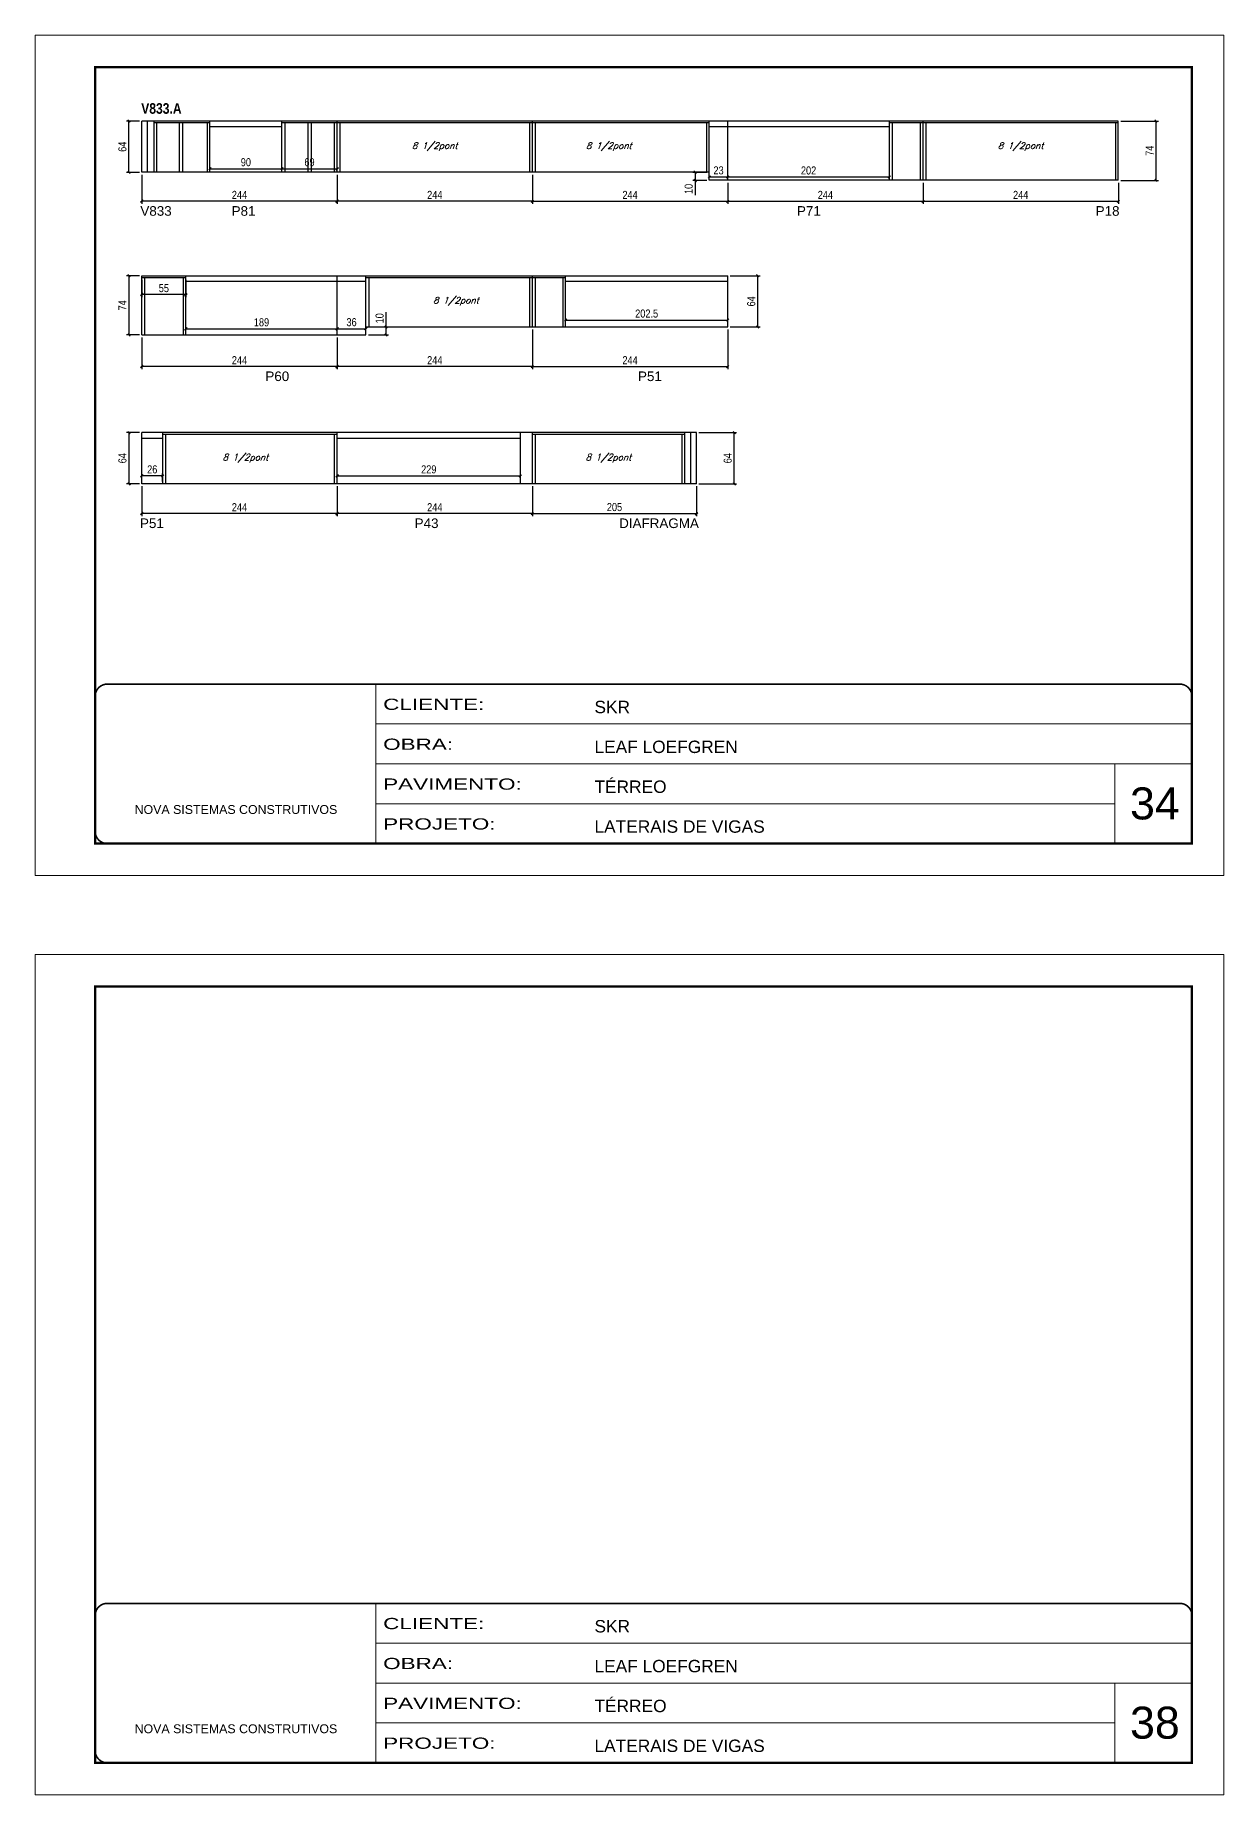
# Model space of a CAD drawing. Extents: x 3309 to 9590, y -2522 to 14608.
# Drawn here: x 4894 to 6379, y 3221 to 5419 of the extents above; entities that cross this region are included whole.
import ezdxf

# ---------------------------------------------------------------- set-up
doc = ezdxf.new("R2010")
doc.units = 0
doc.linetypes.add('CONTINUO', pattern=[0])
doc.linetypes.add('DASHED', pattern=[0.75, 0.5, -0.25])
for name, color, linetype in [('5', 5, 'Continuous'), ('COTA', 241, 'Continuous'), ('NOMENCLATURA', 7, 'Continuous'), ('Painéis', 200, 'Continuous'), ('SARR_2.2x7', 40, 'Continuous'), ('SARR_3.5x7', 81, 'Continuous'), ('texto', 7, 'Continuous')]:
    doc.layers.add(name, color=color, linetype=linetype)
for name, color, linetype, lineweight in [('CARIMBO', 255, 'Continuous', 9), ('Folhas', 255, 'Continuous', 9), ('SARRAFO DE PRESSAO', 251, 'DASHED', 9)]:
    doc.layers.add(name, color=color, linetype=linetype, lineweight=lineweight)
doc.styles.add('ARIAL', font='arial.ttf')
doc.styles.add('COTA TECNICA', font='techl___.ttf', dxfattribs={"height": 10})
doc.styles.add('Romans', font='romans.shx')
doc.styles.get("Standard").update_dxf_attribs({"font": 'arial.ttf'})
doc.styles.add('TECNICA', font='techb___.ttf', dxfattribs={"height": 10})
doc.styles.add('Tecnologia', font='')
doc.styles.get('Tecnologia').set_extended_font_data('Forgotten Futurist')
doc.dimstyles.new('PAINEL', dxfattribs={"dimtxt": 10, "dimasz": 3, "dimexe": 3, "dimexo": 3, "dimgap": 3, "dimtad": 1, "dimdec": 1, "dimzin": 12, "dimdsep": 46, "dimtxsty": 'COTA TECNICA', "dimblk1": 'OBLIQUE', "dimblk2": 'OBLIQUE', "dimsah": 1, "dimcen": 0.9, "dimclrd": 4, "dimclre": 4, "dimclrt": 240, "dimadec": 1, "dimazin": 3, "dimtfac": 1, "dimtdec": 1, "dimtmove": 0, "dimatfit": 3, "dimfxl": 1, "dimtolj": 1, "dimtzin": 12, "dimarcsym": 0})

# ---------------------------------------------------------------- blocks, each defined once
blk = doc.blocks.new('9999999999')
at = {"color": 30, "linetype": 'CONTINUO'}
for p, q in [((98564.6, 34230.2), (98564.6, 34429.4)), ((98564.6, 34379.6), (99584, 34379.6)), ((98564.6, 34329.8), (99488, 34329.8)), ((99584, 34329.8), (99488, 34329.8)), ((99488, 34329.8), (99488, 34230.2)), ((98564.6, 34280), (99488, 34280))]:
    blk.add_line(p, q, dxfattribs=at)
at = {"color": 30, "linetype": 'CONTINUO', "const_width": 2}
blk.add_lwpolyline([(99584, 34230.2), (99584, 34414.4, 0.414214), (99569, 34429.4), (98229, 34429.4, 0.414214), (98214, 34414.4), (98214, 34245.2, 0.414214), (98229, 34230.2), (99584, 34230.2)], format="xyb", dxfattribs=at)
at = {"layer": 'Folhas'}
blk.add_lwpolyline([(98139, 34190.2), (99624, 34190.2), (99624, 35240.2), (98139, 35240.2)], close=True, dxfattribs=at)
at = {"layer": 'Folhas', "color": 30, "const_width": 3}
blk.add_lwpolyline([(98214, 34230.2), (99584, 34230.2), (99584, 35200.2), (98214, 35200.2)], close=True, dxfattribs=at)
at = {"color": 7, "linetype": 'Continuous', "ltscale": 5, "style": 'ARIAL'}
for s, height, p in [('SKR', 15.48, (98837.7, 34393.1)), ('LEAF LOEFGREN', 15.483, (98837.7, 34343.3)), ('TÉRREO', 15.48, (98837.7, 34293.5)), ('NOVA SISTEMAS CONSTRUTIVOS', 11.059, (98263.2, 34267.2)), ('LATERAIS DE VIGAS', 15.483, (98837.7, 34243.7))]:
    blk.add_text(s, height=height, dxfattribs=at).set_placement(p)
at = {"layer": 'Folhas', "color": 7, "style": 'Tecnologia', "width": 1.5}
for s, p in [('CLIENTE:', (98573.7, 34397.2)), ('OBRA:', (98573.7, 34347.3)), ('PAVIMENTO:', (98573.7, 34297.5)), ('PROJETO:', (98573.7, 34247.7))]:
    blk.add_text(s, height=14, dxfattribs=at).set_placement(p)
blk = doc.blocks.new('_Oblique')
at = {"color": 0, "linetype": 'ByBlock', "lineweight": -2}
blk.add_line((-0.5, -0.5), (0.5, 0.5), dxfattribs=at)
blk = doc.blocks.new('*D2630')
at = {"layer": 'COTA', "color": 4, "linetype": 'ByBlock', "lineweight": -2, "transparency": 16777216}
for p, q in [((5271.6, 5244.9), (5271.6, 5208.7)), ((5515.6, 5244.9), (5515.6, 5208.7)), ((5515.6, 5211.7), (5271.6, 5211.7))]:
    blk.add_line(p, q, dxfattribs=at)
at = {"layer": 'Defpoints', "color": 0, "linetype": 'ByBlock', "transparency": 16777216}
for p in [(5271.6, 5247.9), (5515.6, 5247.9), (5271.6, 5211.7)]:
    blk.add_point(p, dxfattribs=at)
at = {"layer": 'COTA', "color": 4, "linetype": 'ByBlock', "lineweight": -2, "transparency": 16777216, "xscale": 3, "yscale": 3, "zscale": 3, "rotation": 180}
blk.add_blockref('_Oblique', (5271.6, 5211.7), dxfattribs=at)
at = {"layer": 'COTA', "color": 4, "linetype": 'ByBlock', "lineweight": -2, "transparency": 16777216, "xscale": 3, "yscale": 3, "zscale": 3}
blk.add_blockref('_Oblique', (5515.6, 5211.7), dxfattribs=at)
at = {"layer": 'COTA', "color": 240, "linetype": 'ByBlock', "transparency": 16777216, "insert": (5393.6, 5219.7), "char_height": 10, "attachment_point": 5, "style": 'COTA TECNICA'}
blk.add_mtext('\\A1;244', dxfattribs=at)
blk = doc.blocks.new('*D2631')
at = {"layer": 'COTA', "color": 4, "linetype": 'ByBlock', "lineweight": -2, "transparency": 16777216}
for p, q in [((5027.6, 5244.9), (5027.6, 5208.7)), ((5271.6, 5244.9), (5271.6, 5208.7)), ((5271.6, 5211.7), (5027.6, 5211.7))]:
    blk.add_line(p, q, dxfattribs=at)
at = {"layer": 'Defpoints', "color": 0, "linetype": 'ByBlock', "transparency": 16777216}
for p in [(5027.6, 5247.9), (5271.6, 5247.9), (5027.6, 5211.7)]:
    blk.add_point(p, dxfattribs=at)
at = {"layer": 'COTA', "color": 4, "linetype": 'ByBlock', "lineweight": -2, "transparency": 16777216, "xscale": 3, "yscale": 3, "zscale": 3, "rotation": 180}
blk.add_blockref('_Oblique', (5027.6, 5211.7), dxfattribs=at)
at = {"layer": 'COTA', "color": 4, "linetype": 'ByBlock', "lineweight": -2, "transparency": 16777216, "xscale": 3, "yscale": 3, "zscale": 3}
blk.add_blockref('_Oblique', (5271.6, 5211.7), dxfattribs=at)
at = {"layer": 'COTA', "color": 240, "linetype": 'ByBlock', "transparency": 16777216, "insert": (5149.6, 5219.7), "char_height": 10, "attachment_point": 5, "style": 'COTA TECNICA'}
blk.add_mtext('\\A1;244', dxfattribs=at)
blk = doc.blocks.new('*D2632')
at = {"layer": 'COTA', "color": 4, "lineweight": -2, "transparency": 16777216}
for p, q in [((5515.6, 5244.9), (5515.6, 5208.7)), ((5759.6, 5234.9), (5759.6, 5208.7)), ((5515.6, 5211.7), (5759.6, 5211.7))]:
    blk.add_line(p, q, dxfattribs=at)
at = {"layer": 'Defpoints', "color": 0, "transparency": 16777216}
for p in [(5515.6, 5247.9), (5759.6, 5237.9), (5759.6, 5211.7)]:
    blk.add_point(p, dxfattribs=at)
at = {"layer": 'COTA', "color": 4, "lineweight": -2, "transparency": 16777216, "xscale": 3, "yscale": 3, "zscale": 3, "rotation": 180}
blk.add_blockref('_Oblique', (5515.6, 5211.7), dxfattribs=at)
at = {"layer": 'COTA', "color": 4, "lineweight": -2, "transparency": 16777216, "xscale": 3, "yscale": 3, "zscale": 3}
blk.add_blockref('_Oblique', (5759.6, 5211.7), dxfattribs=at)
at = {"layer": 'COTA', "color": 240, "transparency": 16777216, "insert": (5637.6, 5219.7), "char_height": 10, "attachment_point": 5, "style": 'COTA TECNICA'}
blk.add_mtext('\\A1;244', dxfattribs=at)
blk = doc.blocks.new('*D2633')
at = {"layer": 'COTA', "color": 4, "lineweight": -2, "transparency": 16777216}
for p, q in [((6250.6, 5311.9), (6297.7, 5311.9)), ((6294.7, 5237.9), (6294.7, 5311.9)), ((6250.6, 5237.9), (6297.7, 5237.9))]:
    blk.add_line(p, q, dxfattribs=at)
at = {"layer": 'Defpoints', "color": 0, "transparency": 16777216}
for p in [(6247.6, 5311.9), (6294.7, 5311.9), (6247.6, 5237.9)]:
    blk.add_point(p, dxfattribs=at)
at = {"layer": 'COTA', "color": 4, "lineweight": -2, "transparency": 16777216, "xscale": 3, "yscale": 3, "zscale": 3}
for p, rotation in [((6294.7, 5311.9), 90), ((6294.7, 5237.9), 270)]:
    blk.add_blockref('_Oblique', p, dxfattribs=dict(at, rotation=rotation))
at = {"layer": 'COTA', "color": 240, "transparency": 16777216, "insert": (6286.7, 5274.9), "char_height": 10, "attachment_point": 5, "rotation": 90, "style": 'COTA TECNICA'}
blk.add_mtext('\\A1;74', dxfattribs=at)
blk = doc.blocks.new('*D2634')
at = {"layer": 'COTA', "color": 4, "lineweight": -2, "transparency": 16777216}
for p, q in [((5759.6, 5234.9), (5759.6, 5208.7)), ((6003.6, 5234.9), (6003.6, 5208.7)), ((5759.6, 5211.7), (6003.6, 5211.7))]:
    blk.add_line(p, q, dxfattribs=at)
at = {"layer": 'Defpoints', "color": 0, "transparency": 16777216}
for p in [(5759.6, 5237.9), (6003.6, 5237.9), (6003.6, 5211.7)]:
    blk.add_point(p, dxfattribs=at)
at = {"layer": 'COTA', "color": 4, "lineweight": -2, "transparency": 16777216, "xscale": 3, "yscale": 3, "zscale": 3, "rotation": 180}
blk.add_blockref('_Oblique', (5759.6, 5211.7), dxfattribs=at)
at = {"layer": 'COTA', "color": 4, "lineweight": -2, "transparency": 16777216, "xscale": 3, "yscale": 3, "zscale": 3}
blk.add_blockref('_Oblique', (6003.6, 5211.7), dxfattribs=at)
at = {"layer": 'COTA', "color": 240, "transparency": 16777216, "insert": (5881.6, 5219.7), "char_height": 10, "attachment_point": 5, "style": 'COTA TECNICA'}
blk.add_mtext('\\A1;244', dxfattribs=at)
blk = doc.blocks.new('*D2635')
at = {"layer": 'COTA', "color": 4, "lineweight": -2, "transparency": 16777216}
for p, q in [((6003.6, 5234.9), (6003.6, 5208.7)), ((6247.6, 5234.9), (6247.6, 5208.7)), ((6003.6, 5211.7), (6247.6, 5211.7))]:
    blk.add_line(p, q, dxfattribs=at)
at = {"layer": 'Defpoints', "color": 0, "transparency": 16777216}
for p in [(6003.6, 5237.9), (6247.6, 5237.9), (6247.6, 5211.7)]:
    blk.add_point(p, dxfattribs=at)
at = {"layer": 'COTA', "color": 4, "lineweight": -2, "transparency": 16777216, "xscale": 3, "yscale": 3, "zscale": 3, "rotation": 180}
blk.add_blockref('_Oblique', (6003.6, 5211.7), dxfattribs=at)
at = {"layer": 'COTA', "color": 4, "lineweight": -2, "transparency": 16777216, "xscale": 3, "yscale": 3, "zscale": 3}
blk.add_blockref('_Oblique', (6247.6, 5211.7), dxfattribs=at)
at = {"layer": 'COTA', "color": 240, "transparency": 16777216, "insert": (6125.6, 5219.7), "char_height": 10, "attachment_point": 5, "style": 'COTA TECNICA'}
blk.add_mtext('\\A1;244', dxfattribs=at)
blk = doc.blocks.new('*D2636')
at = {"layer": 'COTA', "color": 4, "linetype": 'ByBlock', "lineweight": -2, "transparency": 16777216}
for p, q in [((5515.6, 5051.7), (5515.6, 5002.1)), ((5759.6, 5051.7), (5759.6, 5002.1)), ((5515.6, 5005.1), (5759.6, 5005.1))]:
    blk.add_line(p, q, dxfattribs=at)
at = {"layer": 'Defpoints', "color": 0, "linetype": 'ByBlock', "transparency": 16777216}
for p in [(5515.6, 5054.7), (5759.6, 5054.7), (5759.6, 5005.1)]:
    blk.add_point(p, dxfattribs=at)
at = {"layer": 'COTA', "color": 4, "linetype": 'ByBlock', "lineweight": -2, "transparency": 16777216, "xscale": 3, "yscale": 3, "zscale": 3, "rotation": 180}
blk.add_blockref('_Oblique', (5515.6, 5005.1), dxfattribs=at)
at = {"layer": 'COTA', "color": 4, "linetype": 'ByBlock', "lineweight": -2, "transparency": 16777216, "xscale": 3, "yscale": 3, "zscale": 3}
blk.add_blockref('_Oblique', (5759.6, 5005.1), dxfattribs=at)
at = {"layer": 'COTA', "color": 240, "linetype": 'ByBlock', "transparency": 16777216, "insert": (5637.6, 5013.2), "char_height": 10, "attachment_point": 5, "style": 'COTA TECNICA'}
blk.add_mtext('\\A1;244', dxfattribs=at)
blk = doc.blocks.new('*D2638')
at = {"layer": 'COTA', "color": 4, "lineweight": -2, "transparency": 16777216}
for p, q in [((5271.6, 5041.7), (5271.6, 5002.1)), ((5515.6, 5051.7), (5515.6, 5002.1)), ((5515.6, 5005.1), (5271.6, 5005.1))]:
    blk.add_line(p, q, dxfattribs=at)
at = {"layer": 'Defpoints', "color": 0, "transparency": 16777216}
for p in [(5271.6, 5044.7), (5515.6, 5054.7), (5271.6, 5005.1)]:
    blk.add_point(p, dxfattribs=at)
at = {"layer": 'COTA', "color": 4, "lineweight": -2, "transparency": 16777216, "xscale": 3, "yscale": 3, "zscale": 3, "rotation": 180}
blk.add_blockref('_Oblique', (5271.6, 5005.1), dxfattribs=at)
at = {"layer": 'COTA', "color": 4, "lineweight": -2, "transparency": 16777216, "xscale": 3, "yscale": 3, "zscale": 3}
blk.add_blockref('_Oblique', (5515.6, 5005.1), dxfattribs=at)
at = {"layer": 'COTA', "color": 240, "transparency": 16777216, "insert": (5393.6, 5013.2), "char_height": 10, "attachment_point": 5, "style": 'COTA TECNICA'}
blk.add_mtext('\\A1;244', dxfattribs=at)
blk = doc.blocks.new('*D2637')
at = {"layer": 'COTA', "color": 4, "lineweight": -2, "transparency": 16777216}
for p, q in [((5027.6, 5041.7), (5027.6, 5002.1)), ((5271.6, 5041.7), (5271.6, 5002.1)), ((5271.6, 5005.1), (5027.6, 5005.1))]:
    blk.add_line(p, q, dxfattribs=at)
at = {"layer": 'Defpoints', "color": 0, "transparency": 16777216}
for p in [(5027.6, 5044.7), (5271.6, 5044.7), (5027.6, 5005.1)]:
    blk.add_point(p, dxfattribs=at)
at = {"layer": 'COTA', "color": 4, "lineweight": -2, "transparency": 16777216, "xscale": 3, "yscale": 3, "zscale": 3, "rotation": 180}
blk.add_blockref('_Oblique', (5027.6, 5005.1), dxfattribs=at)
at = {"layer": 'COTA', "color": 4, "lineweight": -2, "transparency": 16777216, "xscale": 3, "yscale": 3, "zscale": 3}
blk.add_blockref('_Oblique', (5271.6, 5005.1), dxfattribs=at)
at = {"layer": 'COTA', "color": 240, "transparency": 16777216, "insert": (5149.6, 5013.2), "char_height": 10, "attachment_point": 5, "style": 'COTA TECNICA'}
blk.add_mtext('\\A1;244', dxfattribs=at)
blk = doc.blocks.new('*D2639')
at = {"layer": 'COTA', "color": 4, "lineweight": -2, "transparency": 16777216}
for p, q in [((5762.6, 5118.7), (5800.1, 5118.7)), ((5797.1, 5054.7), (5797.1, 5118.7)), ((5762.6, 5054.7), (5800.1, 5054.7))]:
    blk.add_line(p, q, dxfattribs=at)
at = {"layer": 'Defpoints', "color": 0, "transparency": 16777216}
for p in [(5759.6, 5118.7), (5797.1, 5118.7), (5759.6, 5054.7)]:
    blk.add_point(p, dxfattribs=at)
at = {"layer": 'COTA', "color": 4, "lineweight": -2, "transparency": 16777216, "xscale": 3, "yscale": 3, "zscale": 3}
for p, rotation in [((5797.1, 5118.7), 90), ((5797.1, 5054.7), 270)]:
    blk.add_blockref('_Oblique', p, dxfattribs=dict(at, rotation=rotation))
at = {"layer": 'COTA', "color": 240, "transparency": 16777216, "insert": (5789, 5086.7), "char_height": 10, "attachment_point": 5, "rotation": 90, "style": 'COTA TECNICA'}
blk.add_mtext('\\A1;64', dxfattribs=at)
blk = doc.blocks.new('*D2640')
at = {"layer": 'COTA', "color": 4, "linetype": 'ByBlock', "lineweight": -2, "transparency": 16777216}
for p, q in [((5271.6, 4855.7), (5271.6, 4818.5)), ((5515.6, 4855.7), (5515.6, 4818.5)), ((5515.6, 4821.5), (5271.6, 4821.5))]:
    blk.add_line(p, q, dxfattribs=at)
at = {"layer": 'Defpoints', "color": 0, "linetype": 'ByBlock', "transparency": 16777216}
for p in [(5271.6, 4858.7), (5515.6, 4858.7), (5271.6, 4821.5)]:
    blk.add_point(p, dxfattribs=at)
at = {"layer": 'COTA', "color": 4, "linetype": 'ByBlock', "lineweight": -2, "transparency": 16777216, "xscale": 3, "yscale": 3, "zscale": 3, "rotation": 180}
blk.add_blockref('_Oblique', (5271.6, 4821.5), dxfattribs=at)
at = {"layer": 'COTA', "color": 4, "linetype": 'ByBlock', "lineweight": -2, "transparency": 16777216, "xscale": 3, "yscale": 3, "zscale": 3}
blk.add_blockref('_Oblique', (5515.6, 4821.5), dxfattribs=at)
at = {"layer": 'COTA', "color": 240, "linetype": 'ByBlock', "transparency": 16777216, "insert": (5393.6, 4829.5), "char_height": 10, "attachment_point": 5, "style": 'COTA TECNICA'}
blk.add_mtext('\\A1;244', dxfattribs=at)
blk = doc.blocks.new('*D2641')
at = {"layer": 'COTA', "color": 4, "linetype": 'ByBlock', "lineweight": -2, "transparency": 16777216}
for p, q in [((5027.6, 4855.7), (5027.6, 4818.5)), ((5271.6, 4855.7), (5271.6, 4818.5)), ((5271.6, 4821.5), (5027.6, 4821.5))]:
    blk.add_line(p, q, dxfattribs=at)
at = {"layer": 'Defpoints', "color": 0, "linetype": 'ByBlock', "transparency": 16777216}
for p in [(5027.6, 4858.7), (5271.6, 4858.7), (5027.6, 4821.5)]:
    blk.add_point(p, dxfattribs=at)
at = {"layer": 'COTA', "color": 4, "linetype": 'ByBlock', "lineweight": -2, "transparency": 16777216, "xscale": 3, "yscale": 3, "zscale": 3, "rotation": 180}
blk.add_blockref('_Oblique', (5027.6, 4821.5), dxfattribs=at)
at = {"layer": 'COTA', "color": 4, "linetype": 'ByBlock', "lineweight": -2, "transparency": 16777216, "xscale": 3, "yscale": 3, "zscale": 3}
blk.add_blockref('_Oblique', (5271.6, 4821.5), dxfattribs=at)
at = {"layer": 'COTA', "color": 240, "linetype": 'ByBlock', "transparency": 16777216, "insert": (5149.6, 4829.5), "char_height": 10, "attachment_point": 5, "style": 'COTA TECNICA'}
blk.add_mtext('\\A1;244', dxfattribs=at)
blk = doc.blocks.new('*D2642')
at = {"layer": 'COTA', "color": 4, "lineweight": -2, "transparency": 16777216}
for p, q in [((5515.6, 4855.7), (5515.6, 4818.5)), ((5720.6, 4855.7), (5720.6, 4818.5)), ((5515.6, 4821.5), (5720.6, 4821.5))]:
    blk.add_line(p, q, dxfattribs=at)
at = {"layer": 'Defpoints', "color": 0, "transparency": 16777216}
for p in [(5515.6, 4858.7), (5720.6, 4858.7), (5720.6, 4821.5)]:
    blk.add_point(p, dxfattribs=at)
at = {"layer": 'COTA', "color": 4, "lineweight": -2, "transparency": 16777216, "xscale": 3, "yscale": 3, "zscale": 3, "rotation": 180}
blk.add_blockref('_Oblique', (5515.6, 4821.5), dxfattribs=at)
at = {"layer": 'COTA', "color": 4, "lineweight": -2, "transparency": 16777216, "xscale": 3, "yscale": 3, "zscale": 3}
blk.add_blockref('_Oblique', (5720.6, 4821.5), dxfattribs=at)
at = {"layer": 'COTA', "color": 240, "transparency": 16777216, "insert": (5618.1, 4829.6), "char_height": 10, "attachment_point": 5, "style": 'COTA TECNICA'}
blk.add_mtext('\\A1;205', dxfattribs=at)
blk = doc.blocks.new('*D2643')
at = {"layer": 'COTA', "color": 4, "lineweight": -2, "transparency": 16777216}
for p, q in [((5723.6, 4922.7), (5770.7, 4922.7)), ((5767.7, 4858.7), (5767.7, 4922.7)), ((5723.6, 4858.7), (5770.7, 4858.7))]:
    blk.add_line(p, q, dxfattribs=at)
at = {"layer": 'Defpoints', "color": 0, "transparency": 16777216}
for p in [(5720.6, 4922.7), (5767.7, 4922.7), (5720.6, 4858.7)]:
    blk.add_point(p, dxfattribs=at)
at = {"layer": 'COTA', "color": 4, "lineweight": -2, "transparency": 16777216, "xscale": 3, "yscale": 3, "zscale": 3}
for p, rotation in [((5767.7, 4922.7), 90), ((5767.7, 4858.7), 270)]:
    blk.add_blockref('_Oblique', p, dxfattribs=dict(at, rotation=rotation))
at = {"layer": 'COTA', "color": 240, "transparency": 16777216, "insert": (5759.6, 4890.7), "char_height": 10, "attachment_point": 5, "rotation": 90, "style": 'COTA TECNICA'}
blk.add_mtext('\\A1;64', dxfattribs=at)
blk = doc.blocks.new('*D2644')
at = {"layer": 'COTA', "color": 4, "lineweight": -2, "transparency": 16777216}
for p, q in [((5027.6, 4861.7), (5027.6, 4871.6)), ((5053.6, 4868.6), (5027.6, 4868.6)), ((5053.6, 4861.7), (5053.6, 4871.6))]:
    blk.add_line(p, q, dxfattribs=at)
at = {"layer": 'Defpoints', "color": 0, "transparency": 16777216}
for p in [(5027.6, 4868.6), (5027.6, 4858.7), (5053.6, 4858.7)]:
    blk.add_point(p, dxfattribs=at)
at = {"layer": 'COTA', "color": 4, "lineweight": -2, "transparency": 16777216, "xscale": 3, "yscale": 3, "zscale": 3, "rotation": 180}
blk.add_blockref('_Oblique', (5027.6, 4868.6), dxfattribs=at)
at = {"layer": 'COTA', "color": 4, "lineweight": -2, "transparency": 16777216, "xscale": 3, "yscale": 3, "zscale": 3}
blk.add_blockref('_Oblique', (5053.6, 4868.6), dxfattribs=at)
at = {"layer": 'COTA', "color": 240, "transparency": 16777216, "insert": (5040.6, 4876.7), "char_height": 10, "attachment_point": 5, "style": 'COTA TECNICA'}
blk.add_mtext('\\A1;26', dxfattribs=at)
blk = doc.blocks.new('*D2645')
at = {"layer": 'COTA', "color": 4, "lineweight": -2, "transparency": 16777216}
for p, q in [((5271.6, 4861.7), (5271.6, 4871.6)), ((5271.6, 4868.6), (5500.6, 4868.6)), ((5500.6, 4861.7), (5500.6, 4871.6))]:
    blk.add_line(p, q, dxfattribs=at)
at = {"layer": 'Defpoints', "color": 0, "transparency": 16777216}
for p in [(5500.6, 4868.6), (5271.6, 4858.7), (5500.6, 4858.7)]:
    blk.add_point(p, dxfattribs=at)
at = {"layer": 'COTA', "color": 4, "lineweight": -2, "transparency": 16777216, "xscale": 3, "yscale": 3, "zscale": 3, "rotation": 180}
blk.add_blockref('_Oblique', (5271.6, 4868.6), dxfattribs=at)
at = {"layer": 'COTA', "color": 4, "lineweight": -2, "transparency": 16777216, "xscale": 3, "yscale": 3, "zscale": 3}
blk.add_blockref('_Oblique', (5500.6, 4868.6), dxfattribs=at)
at = {"layer": 'COTA', "color": 240, "transparency": 16777216, "insert": (5386.1, 4876.7), "char_height": 10, "attachment_point": 5, "style": 'COTA TECNICA'}
blk.add_mtext('\\A1;229', dxfattribs=at)
blk = doc.blocks.new('*D2646')
at = {"layer": 'COTA', "color": 4, "lineweight": -2, "transparency": 16777216}
for p, q in [((5082.6, 5047.7), (5082.6, 5055.4)), ((5082.6, 5052.4), (5271.6, 5052.4)), ((5271.6, 5047.7), (5271.6, 5055.4))]:
    blk.add_line(p, q, dxfattribs=at)
at = {"layer": 'Defpoints', "color": 0, "transparency": 16777216}
for p in [(5082.6, 5044.7), (5271.6, 5052.4), (5271.6, 5044.7)]:
    blk.add_point(p, dxfattribs=at)
at = {"layer": 'COTA', "color": 4, "lineweight": -2, "transparency": 16777216, "xscale": 3, "yscale": 3, "zscale": 3, "rotation": 180}
blk.add_blockref('_Oblique', (5082.6, 5052.4), dxfattribs=at)
at = {"layer": 'COTA', "color": 4, "lineweight": -2, "transparency": 16777216, "xscale": 3, "yscale": 3, "zscale": 3}
blk.add_blockref('_Oblique', (5271.6, 5052.4), dxfattribs=at)
at = {"layer": 'COTA', "color": 240, "transparency": 16777216, "insert": (5177.1, 5060.5), "char_height": 10, "attachment_point": 5, "style": 'COTA TECNICA'}
blk.add_mtext('\\A1;189', dxfattribs=at)
blk = doc.blocks.new('*D2647')
at = {"layer": 'COTA', "color": 4, "lineweight": -2, "transparency": 16777216}
for p, q in [((5271.6, 5047.7), (5271.6, 5055.4)), ((5271.6, 5052.4), (5307.6, 5052.4)), ((5307.6, 5047.7), (5307.6, 5055.4))]:
    blk.add_line(p, q, dxfattribs=at)
at = {"layer": 'Defpoints', "color": 0, "transparency": 16777216}
for p in [(5271.6, 5044.7), (5307.6, 5052.4), (5307.6, 5044.7)]:
    blk.add_point(p, dxfattribs=at)
at = {"layer": 'COTA', "color": 4, "lineweight": -2, "transparency": 16777216, "xscale": 3, "yscale": 3, "zscale": 3, "rotation": 180}
blk.add_blockref('_Oblique', (5271.6, 5052.4), dxfattribs=at)
at = {"layer": 'COTA', "color": 4, "lineweight": -2, "transparency": 16777216, "xscale": 3, "yscale": 3, "zscale": 3}
blk.add_blockref('_Oblique', (5307.6, 5052.4), dxfattribs=at)
at = {"layer": 'COTA', "color": 240, "transparency": 16777216, "insert": (5289.6, 5060.6), "char_height": 10, "attachment_point": 5, "style": 'COTA TECNICA'}
blk.add_mtext('\\A1;36', dxfattribs=at)
blk = doc.blocks.new('*D2648')
at = {"layer": 'COTA', "color": 4, "lineweight": -2, "transparency": 16777216}
for p, q in [((5332.8, 5054.7), (5332.8, 5073.2)), ((5310.6, 5054.7), (5335.8, 5054.7)), ((5310.6, 5044.7), (5335.8, 5044.7)), ((5332.8, 5044.7), (5332.8, 5054.7))]:
    blk.add_line(p, q, dxfattribs=at)
at = {"layer": 'Defpoints', "color": 0, "transparency": 16777216}
for p in [(5307.6, 5054.7), (5307.6, 5044.7), (5332.8, 5054.7)]:
    blk.add_point(p, dxfattribs=at)
at = {"layer": 'COTA', "color": 4, "lineweight": -2, "transparency": 16777216, "xscale": 3, "yscale": 3, "zscale": 3}
for p, rotation in [((5332.8, 5054.7), 90), ((5332.8, 5044.7), 270)]:
    blk.add_blockref('_Oblique', p, dxfattribs=dict(at, rotation=rotation))
at = {"layer": 'COTA', "color": 240, "transparency": 16777216, "insert": (5324.7, 5065.5), "char_height": 10, "attachment_point": 5, "rotation": 90, "style": 'COTA TECNICA'}
blk.add_mtext('\\A1;10', dxfattribs=at)
blk = doc.blocks.new('*D2649')
at = {"layer": 'COTA', "color": 4, "lineweight": -2, "transparency": 16777216}
for p, q in [((5557.1, 5057.7), (5557.1, 5066.3)), ((5557.1, 5063.3), (5759.6, 5063.3)), ((5759.6, 5057.7), (5759.6, 5066.3))]:
    blk.add_line(p, q, dxfattribs=at)
at = {"layer": 'Defpoints', "color": 0, "transparency": 16777216}
for p in [(5759.6, 5063.3), (5557.1, 5054.7), (5759.6, 5054.7)]:
    blk.add_point(p, dxfattribs=at)
at = {"layer": 'COTA', "color": 4, "lineweight": -2, "transparency": 16777216, "xscale": 3, "yscale": 3, "zscale": 3, "rotation": 180}
blk.add_blockref('_Oblique', (5557.1, 5063.3), dxfattribs=at)
at = {"layer": 'COTA', "color": 4, "lineweight": -2, "transparency": 16777216, "xscale": 3, "yscale": 3, "zscale": 3}
blk.add_blockref('_Oblique', (5759.6, 5063.3), dxfattribs=at)
at = {"layer": 'COTA', "color": 240, "transparency": 16777216, "insert": (5658.3, 5071.4), "char_height": 10, "attachment_point": 5, "style": 'COTA TECNICA'}
blk.add_mtext('\\A1;202.5', dxfattribs=at)
blk = doc.blocks.new('*D2650')
at = {"layer": 'COTA', "color": 4, "lineweight": -2, "transparency": 16777216}
for p, q in [((5733.6, 5247.9), (5715.9, 5247.9)), ((5733.6, 5237.9), (5715.9, 5237.9)), ((5718.9, 5247.9), (5718.9, 5237.9)), ((5718.9, 5237.9), (5718.9, 5219.5))]:
    blk.add_line(p, q, dxfattribs=at)
at = {"layer": 'Defpoints', "color": 0, "transparency": 16777216}
for p in [(5718.9, 5237.9), (5736.6, 5247.9), (5736.6, 5237.9)]:
    blk.add_point(p, dxfattribs=at)
at = {"layer": 'COTA', "color": 4, "lineweight": -2, "transparency": 16777216, "xscale": 3, "yscale": 3, "zscale": 3}
for p, rotation in [((5718.9, 5247.9), 90), ((5718.9, 5237.9), 270)]:
    blk.add_blockref('_Oblique', p, dxfattribs=dict(at, rotation=rotation))
at = {"layer": 'COTA', "color": 240, "transparency": 16777216, "insert": (5710.8, 5227.2), "char_height": 10, "attachment_point": 5, "rotation": 90, "style": 'COTA TECNICA'}
blk.add_mtext('\\A1;10', dxfattribs=at)
blk = doc.blocks.new('*D2651')
at = {"layer": 'COTA', "color": 4, "lineweight": -2, "transparency": 16777216}
for p, q in [((5736.6, 5240.9), (5736.6, 5245.1)), ((5736.6, 5242.1), (5759.6, 5242.1)), ((5759.6, 5240.9), (5759.6, 5245.1))]:
    blk.add_line(p, q, dxfattribs=at)
at = {"layer": 'Defpoints', "color": 0, "transparency": 16777216}
for p in [(5736.6, 5237.9), (5759.6, 5242.1), (5759.6, 5237.9)]:
    blk.add_point(p, dxfattribs=at)
at = {"layer": 'COTA', "color": 4, "lineweight": -2, "transparency": 16777216, "xscale": 3, "yscale": 3, "zscale": 3, "rotation": 180}
blk.add_blockref('_Oblique', (5736.6, 5242.1), dxfattribs=at)
at = {"layer": 'COTA', "color": 4, "lineweight": -2, "transparency": 16777216, "xscale": 3, "yscale": 3, "zscale": 3}
blk.add_blockref('_Oblique', (5759.6, 5242.1), dxfattribs=at)
at = {"layer": 'COTA', "color": 240, "transparency": 16777216, "insert": (5748.1, 5250.3), "char_height": 10, "attachment_point": 5, "style": 'COTA TECNICA'}
blk.add_mtext('\\A1;23', dxfattribs=at)
blk = doc.blocks.new('*D2652')
at = {"layer": 'COTA', "color": 4, "lineweight": -2, "transparency": 16777216}
for p, q in [((5759.6, 5240.9), (5759.6, 5245.1)), ((5759.6, 5242.1), (5961.6, 5242.1))]:
    blk.add_line(p, q, dxfattribs=at)
at = {"layer": 'Defpoints', "color": 0, "transparency": 16777216}
for p in [(5759.6, 5237.9), (5961.6, 5242.1), (5961.6, 5242.1)]:
    blk.add_point(p, dxfattribs=at)
at = {"layer": 'COTA', "color": 4, "lineweight": -2, "transparency": 16777216, "xscale": 3, "yscale": 3, "zscale": 3, "rotation": 180}
blk.add_blockref('_Oblique', (5759.6, 5242.1), dxfattribs=at)
at = {"layer": 'COTA', "color": 4, "lineweight": -2, "transparency": 16777216, "xscale": 3, "yscale": 3, "zscale": 3}
blk.add_blockref('_Oblique', (5961.6, 5242.1), dxfattribs=at)
at = {"layer": 'COTA', "color": 240, "transparency": 16777216, "insert": (5860.6, 5250.2), "char_height": 10, "attachment_point": 5, "style": 'COTA TECNICA'}
blk.add_mtext('\\A1;202', dxfattribs=at)
blk = doc.blocks.new('*D2653')
at = {"layer": 'COTA', "color": 4, "lineweight": -2, "transparency": 16777216}
for p, q in [((5112.6, 5250.9), (5112.6, 5255.4)), ((5202.6, 5250.9), (5202.6, 5255.4)), ((5112.6, 5252.4), (5202.6, 5252.4))]:
    blk.add_line(p, q, dxfattribs=at)
at = {"layer": 'Defpoints', "color": 0, "transparency": 16777216}
for p in [(5112.6, 5247.9), (5202.6, 5252.4), (5202.6, 5247.9)]:
    blk.add_point(p, dxfattribs=at)
at = {"layer": 'COTA', "color": 4, "lineweight": -2, "transparency": 16777216, "xscale": 3, "yscale": 3, "zscale": 3, "rotation": 180}
blk.add_blockref('_Oblique', (5112.6, 5252.4), dxfattribs=at)
at = {"layer": 'COTA', "color": 4, "lineweight": -2, "transparency": 16777216, "xscale": 3, "yscale": 3, "zscale": 3}
blk.add_blockref('_Oblique', (5202.6, 5252.4), dxfattribs=at)
at = {"layer": 'COTA', "color": 240, "transparency": 16777216, "insert": (5157.6, 5260.5), "char_height": 10, "attachment_point": 5, "style": 'COTA TECNICA'}
blk.add_mtext('\\A1;90', dxfattribs=at)
blk = doc.blocks.new('*D2654')
at = {"layer": 'COTA', "color": 4, "lineweight": -2, "transparency": 16777216}
for p, q in [((5202.6, 5250.9), (5202.6, 5255.4)), ((5202.6, 5252.4), (5271.6, 5252.4))]:
    blk.add_line(p, q, dxfattribs=at)
at = {"layer": 'Defpoints', "color": 0, "transparency": 16777216}
for p in [(5202.6, 5247.9), (5271.6, 5252.4), (5271.6, 5252.4)]:
    blk.add_point(p, dxfattribs=at)
at = {"layer": 'COTA', "color": 4, "lineweight": -2, "transparency": 16777216, "xscale": 3, "yscale": 3, "zscale": 3, "rotation": 180}
blk.add_blockref('_Oblique', (5202.6, 5252.4), dxfattribs=at)
at = {"layer": 'COTA', "color": 4, "lineweight": -2, "transparency": 16777216, "xscale": 3, "yscale": 3, "zscale": 3}
blk.add_blockref('_Oblique', (5271.6, 5252.4), dxfattribs=at)
at = {"layer": 'COTA', "color": 240, "transparency": 16777216, "insert": (5237.1, 5260.5), "char_height": 10, "attachment_point": 5, "style": 'COTA TECNICA'}
blk.add_mtext('\\A1;69', dxfattribs=at)
blk = doc.blocks.new('*D2655')
at = {"layer": 'COTA', "color": 4, "lineweight": -2, "transparency": 16777216}
for p, q in [((5024.6, 5311.9), (5008.5, 5311.9)), ((5011.5, 5247.9), (5011.5, 5311.9)), ((5024.6, 5247.9), (5008.5, 5247.9))]:
    blk.add_line(p, q, dxfattribs=at)
at = {"layer": 'Defpoints', "color": 0, "transparency": 16777216}
for p in [(5011.5, 5311.9), (5027.6, 5311.9), (5027.6, 5247.9)]:
    blk.add_point(p, dxfattribs=at)
at = {"layer": 'COTA', "color": 4, "lineweight": -2, "transparency": 16777216, "xscale": 3, "yscale": 3, "zscale": 3}
for p, rotation in [((5011.5, 5311.9), 90), ((5011.5, 5247.9), 270)]:
    blk.add_blockref('_Oblique', p, dxfattribs=dict(at, rotation=rotation))
at = {"layer": 'COTA', "color": 240, "transparency": 16777216, "insert": (5003.4, 5279.9), "char_height": 10, "attachment_point": 5, "rotation": 90, "style": 'COTA TECNICA'}
blk.add_mtext('\\A1;64', dxfattribs=at)
blk = doc.blocks.new('*D2656')
at = {"layer": 'COTA', "color": 4, "lineweight": -2, "transparency": 16777216}
for p, q in [((5024.6, 5118.7), (5008.5, 5118.7)), ((5011.5, 5118.7), (5011.5, 5044.7)), ((5024.6, 5044.7), (5008.5, 5044.7))]:
    blk.add_line(p, q, dxfattribs=at)
at = {"layer": 'Defpoints', "color": 0, "transparency": 16777216}
for p in [(5027.6, 5118.7), (5011.5, 5044.7), (5027.6, 5044.7)]:
    blk.add_point(p, dxfattribs=at)
at = {"layer": 'COTA', "color": 4, "lineweight": -2, "transparency": 16777216, "xscale": 3, "yscale": 3, "zscale": 3}
for p, rotation in [((5011.5, 5118.7), 90), ((5011.5, 5044.7), 270)]:
    blk.add_blockref('_Oblique', p, dxfattribs=dict(at, rotation=rotation))
at = {"layer": 'COTA', "color": 240, "transparency": 16777216, "insert": (5003.4, 5081.7), "char_height": 10, "attachment_point": 5, "rotation": 90, "style": 'COTA TECNICA'}
blk.add_mtext('\\A1;74', dxfattribs=at)
blk = doc.blocks.new('*D2657')
at = {"layer": 'COTA', "color": 4, "lineweight": -2, "transparency": 16777216}
for p, q in [((5024.6, 4922.7), (5008.5, 4922.7)), ((5011.5, 4922.7), (5011.5, 4858.7)), ((5024.6, 4858.7), (5008.5, 4858.7))]:
    blk.add_line(p, q, dxfattribs=at)
at = {"layer": 'Defpoints', "color": 0, "transparency": 16777216}
for p in [(5027.6, 4922.7), (5011.5, 4858.7), (5027.6, 4858.7)]:
    blk.add_point(p, dxfattribs=at)
at = {"layer": 'COTA', "color": 4, "lineweight": -2, "transparency": 16777216, "xscale": 3, "yscale": 3, "zscale": 3}
for p, rotation in [((5011.5, 4922.7), 90), ((5011.5, 4858.7), 270)]:
    blk.add_blockref('_Oblique', p, dxfattribs=dict(at, rotation=rotation))
at = {"layer": 'COTA', "color": 240, "transparency": 16777216, "insert": (5003.4, 4890.7), "char_height": 10, "attachment_point": 5, "rotation": 90, "style": 'COTA TECNICA'}
blk.add_mtext('\\A1;64', dxfattribs=at)
blk = doc.blocks.new('*D2658')
at = {"layer": 'COTA', "color": 4, "lineweight": -2, "transparency": 16777216}
for p, q in [((5027.6, 5113.5), (5027.6, 5092.1)), ((5082.6, 5113.5), (5082.6, 5092.1)), ((5082.6, 5095.1), (5027.6, 5095.1))]:
    blk.add_line(p, q, dxfattribs=at)
at = {"layer": 'Defpoints', "color": 0, "transparency": 16777216}
for p in [(5027.6, 5116.5), (5082.6, 5116.5), (5027.6, 5095.1)]:
    blk.add_point(p, dxfattribs=at)
at = {"layer": 'COTA', "color": 4, "lineweight": -2, "transparency": 16777216, "xscale": 3, "yscale": 3, "zscale": 3, "rotation": 180}
blk.add_blockref('_Oblique', (5027.6, 5095.1), dxfattribs=at)
at = {"layer": 'COTA', "color": 4, "lineweight": -2, "transparency": 16777216, "xscale": 3, "yscale": 3, "zscale": 3}
blk.add_blockref('_Oblique', (5082.6, 5095.1), dxfattribs=at)
at = {"layer": 'COTA', "color": 240, "transparency": 16777216, "insert": (5055.1, 5103.2), "char_height": 10, "attachment_point": 5, "style": 'COTA TECNICA'}
blk.add_mtext('\\A1;55', dxfattribs=at)

msp = doc.modelspace()

# ---------------------------------------------------------------- linework, layer by layer
at = {"layer": 'COTA'}
for p, q in [((5736.56, 5247.93), (5736.56, 5311.93)), ((5307.56, 5054.75), (5307.56, 5118.75))]:
    msp.add_line(p, q, dxfattribs=at)
at = {"layer": 'Painéis', "linetype": 'ByBlock'}
for p, q in [((6247.56, 5311.93), (5027.56, 5311.93)), ((5027.56, 5247.93), (5027.56, 5311.93)), ((5271.56, 5247.93), (5271.56, 5311.93)), ((5515.56, 5247.93), (5515.56, 5311.93)), ((5759.56, 5237.93), (5759.56, 5311.93)), ((6003.56, 5237.93), (6003.56, 5311.93)), ((6247.56, 5237.93), (6247.56, 5311.93)), ((5736.56, 5247.93), (5027.56, 5247.93)), ((5736.56, 5237.93), (5736.56, 5247.93)), ((6247.56, 5237.93), (5736.56, 5237.93)), ((5027.56, 5118.75), (5759.56, 5118.75)), ((5027.56, 5044.75), (5027.56, 5118.75)), ((5271.56, 5044.75), (5271.56, 5118.75)), ((5515.56, 5054.75), (5515.56, 5118.75)), ((5759.56, 5054.75), (5759.56, 5118.75)), ((5027.56, 5044.75), (5307.56, 5044.75)), ((5307.56, 5054.75), (5759.56, 5054.75)), ((5307.56, 5044.75), (5307.56, 5054.75)), ((5720.56, 4922.7), (5027.56, 4922.7)), ((5027.56, 4858.7), (5027.56, 4922.7)), ((5271.56, 4858.7), (5271.56, 4922.7)), ((5515.56, 4858.7), (5515.56, 4922.7)), ((5720.56, 4858.7), (5720.56, 4922.7)), ((5720.56, 4858.7), (5027.56, 4858.7))]:
    msp.add_line(p, q, dxfattribs=at)
at = {"layer": 'SARR_2.2x7', "linetype": 'Continuous'}
for p, q in [((5034.56, 5247.93), (5034.56, 5311.93)), ((5112.56, 5309.73), (5042.56, 5309.73)), ((5202.56, 5304.93), (5112.56, 5304.93)), ((5271.56, 5309.73), (5202.56, 5309.73)), ((5515.56, 5309.73), (5271.56, 5309.73)), ((5736.56, 5309.73), (5515.56, 5309.73)), ((5759.56, 5304.93), (5736.56, 5304.93)), ((5961.56, 5304.93), (5759.56, 5304.93)), ((6003.56, 5309.73), (5961.56, 5309.73)), ((6247.56, 5309.73), (6003.56, 5309.73)), ((5027.56, 5116.55), (5082.56, 5116.55)), ((5082.56, 5111.75), (5271.56, 5111.75)), ((5271.56, 5111.75), (5307.56, 5111.75)), ((5307.56, 5116.55), (5515.56, 5116.55)), ((5515.56, 5116.55), (5557.06, 5116.55)), ((5557.06, 5111.75), (5759.56, 5111.75)), ((5027.56, 4915.7), (5053.56, 4915.7)), ((5271.56, 4920.5), (5053.56, 4920.5)), ((5271.56, 4915.7), (5500.56, 4915.7)), ((5705.56, 4920.5), (5515.56, 4920.5)), ((5713.56, 4858.7), (5713.56, 4922.7))]:
    msp.add_line(p, q, dxfattribs=at)
at = {"layer": 'SARR_3.5x7'}
for p, q in [((5042.56, 5311.93), (5042.56, 5247.93)), ((5046.06, 5309.73), (5046.06, 5247.93)), ((5074.82, 5247.93), (5074.82, 5309.73)), ((5078.32, 5309.73), (5078.32, 5247.93)), ((5109.06, 5309.73), (5109.06, 5247.93)), ((5112.56, 5247.93), (5112.56, 5311.93)), ((5202.56, 5247.93), (5202.56, 5311.93)), ((5206.06, 5309.73), (5206.06, 5247.93)), ((5235.53, 5247.93), (5235.53, 5309.73)), ((5239.03, 5309.73), (5239.03, 5247.93)), ((5268.06, 5309.73), (5268.06, 5247.93)), ((5275.06, 5309.73), (5275.06, 5247.93)), ((5512.06, 5309.73), (5512.06, 5247.93)), ((5519.06, 5309.73), (5519.06, 5247.93)), ((5733.06, 5309.73), (5733.06, 5247.93)), ((5961.56, 5237.93), (5961.56, 5311.93)), ((5965.06, 5309.73), (5965.06, 5237.93)), ((6000.06, 5309.73), (6000.06, 5237.93)), ((6007.06, 5309.73), (6007.06, 5237.93)), ((6244.06, 5309.73), (6244.06, 5237.93)), ((5031.06, 5116.55), (5031.06, 5044.75)), ((5079.06, 5116.55), (5079.06, 5044.75)), ((5082.56, 5044.75), (5082.56, 5118.75)), ((5311.06, 5116.55), (5311.06, 5054.75)), ((5512.06, 5116.55), (5512.06, 5054.75)), ((5519.06, 5116.55), (5519.06, 5054.75)), ((5553.56, 5116.55), (5553.56, 5054.75)), ((5557.06, 5054.75), (5557.06, 5118.75)), ((5053.56, 4922.7), (5053.56, 4858.7)), ((5057.06, 4920.5), (5057.06, 4858.7)), ((5268.06, 4920.5), (5268.06, 4858.7)), ((5500.56, 4858.7), (5500.56, 4922.7)), ((5519.06, 4920.5), (5519.06, 4858.7)), ((5702.06, 4920.5), (5702.06, 4858.7)), ((5705.56, 4922.7), (5705.56, 4858.7))]:
    msp.add_line(p, q, dxfattribs=at)

# ---------------------------------------------------------------- block references
at = {"layer": 'SARRAFO DE PRESSAO', "color": 6, "linetype": 'ByBlock'}
for p in [(-93244.61, -29820.95), (-93244.61, -30969.52)]:
    msp.add_blockref('9999999999', p, dxfattribs=at)

# ---------------------------------------------------------------- texts
at = {"layer": '5', "linetype": 'Continuous'}
for s, rotation, p in [('V833', 0.00004, (5025.76, 5193.65)), ('P81', 0.00004, (5139.79, 5193.65)), ('P71', 0.00004, (5846.08, 5193.65)), ('P18', 0.00004, (6219.27, 5193.65)), ('P60', 359.99996, (5181.93, 4987.09)), ('P51', 359.99996, (5647.51, 4987.09)), ('P51', 359.99996, (5025.31, 4803.45)), ('P43', 359.99996, (5368.43, 4803.45)), ('DIAFRAGMA', 359.99996, (5623.94, 4803.45))]:
    msp.add_text(s, height=12, rotation=rotation, dxfattribs=at).set_placement(p)
at = {"layer": 'CARIMBO', "style": 'ARIAL'}
for s, p in [('34', (6262.23, 4439.4)), ('38', (6262.23, 3290.83))]:
    msp.add_text(s, height=40, dxfattribs=at).set_placement(p)
at = {"layer": 'NOMENCLATURA', "style": 'TECNICA'}
msp.add_text('V833.A', height=13.2, dxfattribs=at).set_placement((5026.84, 5321.11))
at = {"layer": 'texto', "color": 2, "char_height": 8, "attachment_point": 5, "style": 'Romans'}
for insert in [(5393.56, 5279.93), (5611.06, 5279.93), (6125.56, 5279.93), (5420.06, 5086.75), (5157.06, 4890.7), (5610.56, 4890.7)]:
    msp.add_mtext('{\\Q19;\\C256;8 1/2pont}', dxfattribs=dict(at, insert=insert))

# ---------------------------------------------------------------- dimensions: what is measured, and where the dimension line sits
at = {"layer": 'COTA'}
for base, p1, p2, angle, picture, middle in [((5011.47, 5311.93), (5027.56, 5247.93), (5027.56, 5311.93), 90, '*D2655', (5003.37, 5279.93)), ((6294.73, 5311.93), (6247.56, 5237.93), (6247.56, 5311.93), 90, '*D2633', (6286.66, 5274.93)), ((5718.88, 5237.93), (5736.56, 5247.93), (5736.56, 5237.93), 90, '*D2650', (5710.78, 5227.21)), ((5011.47, 5044.75), (5027.56, 5118.75), (5027.56, 5044.75), 90, '*D2656', (5003.4, 5081.75)), ((5797.06, 5118.75), (5759.56, 5054.75), (5759.56, 5118.75), 90, '*D2639', (5788.96, 5086.75)), ((5332.76, 5054.75), (5307.56, 5044.75), (5307.56, 5054.75), 90, '*D2648', (5324.66, 5065.46)), ((5027.56, 5005.11), (5271.56, 5044.75), (5027.56, 5044.75), 180, '*D2637', (5149.56, 5013.18)), ((5271.56, 5005.11), (5515.56, 5054.75), (5271.56, 5044.75), 180, '*D2638', (5393.56, 5013.18)), ((5011.47, 4858.7), (5027.56, 4922.7), (5027.56, 4858.7), 90, '*D2657', (5003.37, 4890.7)), ((5767.73, 4922.7), (5720.56, 4858.7), (5720.56, 4922.7), 90, '*D2643', (5759.63, 4890.7))]:
    dim = msp.add_linear_dim(base=base, p1=p1, p2=p2, angle=angle, dimstyle='PAINEL', dxfattribs=at)
    dim.commit()
    dim.dimension.update_dxf_attribs({"geometry": picture, "text_midpoint": middle})
for base, p1, p2, picture, middle in [((5202.56, 5252.41), (5112.56, 5247.93), (5202.56, 5247.93), '*D2653', (5157.56, 5260.54)), ((5759.56, 5242.1), (5736.56, 5237.93), (5759.56, 5237.93), '*D2651', (5748.06, 5250.31)), ((5759.56, 5211.67), (5515.56, 5247.93), (5759.56, 5237.93), '*D2632', (5637.56, 5219.74)), ((6003.56, 5211.67), (5759.56, 5237.93), (6003.56, 5237.93), '*D2634', (5881.56, 5219.74)), ((5027.56, 5095.12), (5082.56, 5116.55), (5027.56, 5116.55), '*D2658', (5055.06, 5103.23)), ((5271.56, 5052.37), (5082.56, 5044.75), (5271.56, 5044.75), '*D2646', (5177.06, 5060.47)), ((5759.56, 5063.26), (5557.06, 5054.75), (5759.56, 5054.75), '*D2649', (5658.31, 5071.37)), ((5027.56, 4868.58), (5053.56, 4858.7), (5027.56, 4858.7), '*D2644', (5040.56, 4876.68)), ((5500.56, 4868.58), (5271.56, 4858.7), (5500.56, 4858.7), '*D2645', (5386.06, 4876.66)), ((5720.56, 4821.47), (5515.56, 4858.7), (5720.56, 4858.7), '*D2642', (5618.06, 4829.58))]:
    dim = msp.add_linear_dim(base=base, p1=p1, p2=p2, dimstyle='PAINEL', dxfattribs=at)
    dim.commit()
    dim.dimension.update_dxf_attribs({"geometry": picture, "text_midpoint": middle})
for base, p1, p2, picture, middle in [((5271.56, 5252.41), (5202.56, 5247.93), (5271.56, 5252.41), '*D2654', (5237.06, 5260.54)), ((5961.56, 5242.1), (5759.56, 5237.93), (5961.56, 5242.1), '*D2652', (5860.56, 5250.2)), ((6247.56, 5211.67), (6003.56, 5237.93), (6247.56, 5237.93), '*D2635', (6125.56, 5219.74)), ((5307.56, 5052.37), (5271.56, 5044.75), (5307.56, 5044.75), '*D2647', (5289.56, 5060.59))]:
    dim = msp.add_linear_dim(base=base, p1=p1, p2=p2, dimstyle='PAINEL', override={"dimtmove": 1}, dxfattribs=at)
    dim.commit()
    dim.dimension.update_dxf_attribs({"geometry": picture, "text_midpoint": middle})
at = {"layer": 'COTA', "linetype": 'ByBlock'}
for base, p1, p2, picture, middle in [((5027.56, 5211.67), (5271.56, 5247.93), (5027.56, 5247.93), '*D2631', (5149.56, 5219.74)), ((5027.56, 4821.47), (5271.56, 4858.7), (5027.56, 4858.7), '*D2641', (5149.56, 4829.54))]:
    dim = msp.add_linear_dim(base=base, p1=p1, p2=p2, angle=180, dimstyle='PAINEL', override={"dimtmove": 1}, dxfattribs=at)
    dim.commit()
    dim.dimension.update_dxf_attribs({"geometry": picture, "text_midpoint": middle})
for base, p1, p2, picture, middle in [((5271.56, 5211.67), (5515.56, 5247.93), (5271.56, 5247.93), '*D2630', (5393.56, 5219.74)), ((5271.56, 4821.47), (5515.56, 4858.7), (5271.56, 4858.7), '*D2640', (5393.56, 4829.54))]:
    dim = msp.add_linear_dim(base=base, p1=p1, p2=p2, angle=180, dimstyle='PAINEL', dxfattribs=at)
    dim.commit()
    dim.dimension.update_dxf_attribs({"geometry": picture, "text_midpoint": middle})
dim = msp.add_linear_dim(base=(5759.56, 5005.11), p1=(5515.56, 5054.75), p2=(5759.56, 5054.75), dimstyle='PAINEL', override={"dimtmove": 1}, dxfattribs=at)
dim.commit()
dim.dimension.update_dxf_attribs({"geometry": '*D2636', "text_midpoint": (5637.56, 5013.18)})

doc.saveas('drawing.dxf')
